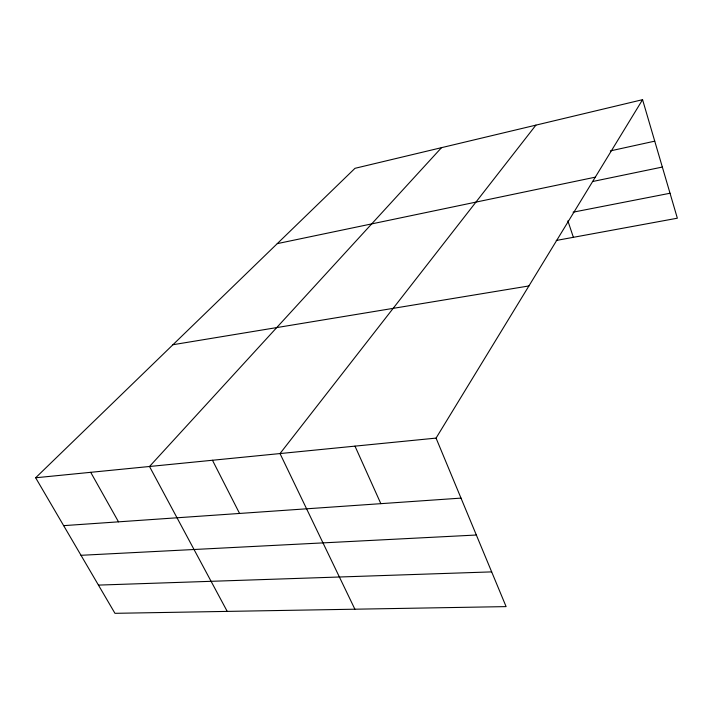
<?xml version="1.0" encoding="UTF-8"?>
<svg xmlns="http://www.w3.org/2000/svg" width="713" height="713" viewBox="0 0 713 713"><rect width="100%" height="100%" fill="white"/><g stroke="black" fill="none" stroke-linecap="round" stroke-linejoin="round"><path stroke-width="1.07" d="M436.062 438.103L506.105 606.611L114.953 613.323L35.65 477.772L436.062 438.103L642.573 99.677L677.35 218.205L556.229 240.468M535.909 125.132L280.013 453.566L354.887 609.205M441.516 147.662L149.507 466.498L227.224 611.398M35.65 477.772L354.994 168.313L642.573 99.677M610.364 150.889L654.739 141.156M277.268 243.632L595.284 177.172M592.494 181.539L662.341 167.056M573.083 212.18L670.024 193.25M172.938 344.727L528.903 285.949M63.653 525.641L461.008 498.111M81.006 555.302L476.346 535.017M98.439 585.097L491.676 571.888M90.703 472.318L118.51 521.845M212.465 460.259L239.568 513.458M354.985 446.133L380.849 503.672M567.878 220.861L573.377 237.313"/></g></svg>
